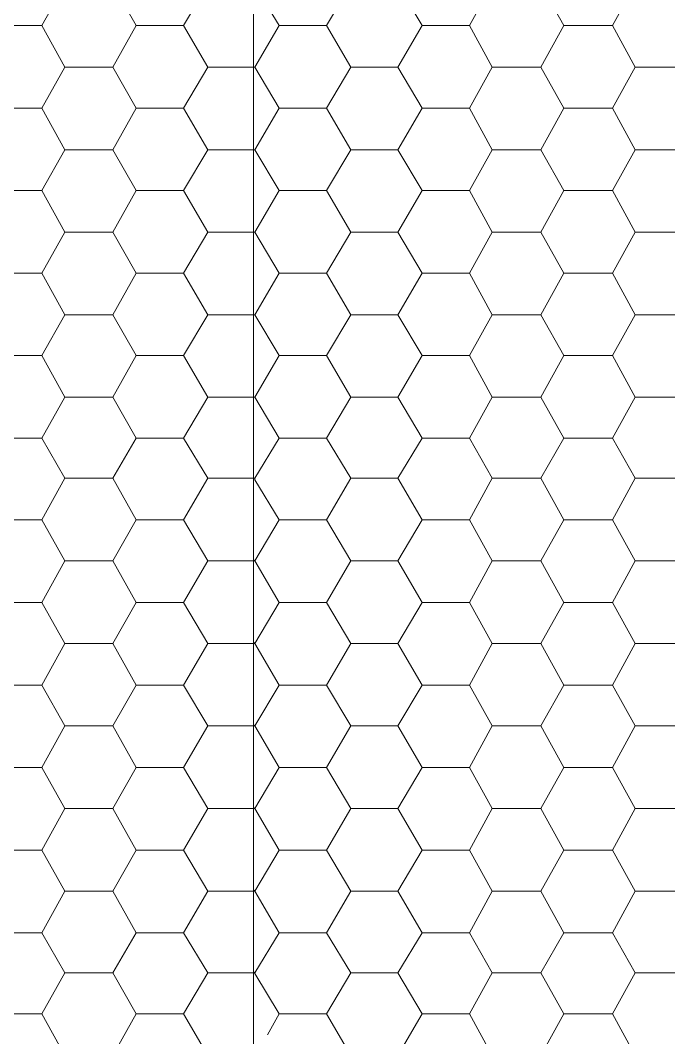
# Model space of a CAD drawing. Header units: millimetres. Extents: x 2928 to 3112, y 1220 to 1280.
# Drawn here: x 3055.42 to 3056.784, y 1269.431 to 1271.571 of the extents above; entities that cross this region are included whole.
import ezdxf

# ---------------------------------------------------------------- set-up
doc = ezdxf.new("R2010")
doc.units = ezdxf.units.MM

msp = doc.modelspace()

# ---------------------------------------------------------------- linework, layer by layer
at = {"color": 253, "linetype": 'Continuous', "lineweight": 5, "true_color": 0x9a9a9a}
msp.add_lwpolyline([(3055.91041, 1268.70214), (3055.91041, 1277.52782), (3056.53066, 1277.52782)], dxfattribs=at)
at = {"color": 9, "linetype": 'Continuous', "lineweight": 13, "true_color": 0xbababa}
for points in [[(3055.46549, 1271.56023), (3055.51346, 1271.64624), (3055.51346, 1271.64624)], [(3055.66397, 1271.56023), (3055.61435, 1271.64624), (3055.61435, 1271.64624)], [(3055.76321, 1271.56023), (3055.81448, 1271.64624), (3055.81448, 1271.64624)], [(3055.96499, 1271.56023), (3055.91372, 1271.64458), (3055.91372, 1271.64624)], [(3056.06423, 1271.56023), (3056.11551, 1271.64624), (3056.11551, 1271.64624)], [(3056.26602, 1271.56023), (3056.21475, 1271.64624), (3056.21475, 1271.64624)], [(3056.36526, 1271.56023), (3056.41323, 1271.64624), (3056.41323, 1271.64624)], [(3056.56374, 1271.56023), (3056.51577, 1271.64624), (3056.51577, 1271.64624)], [(3056.66629, 1271.56023), (3056.71425, 1271.64624), (3056.71425, 1271.64624)], [(3055.3646, 1271.56023), (3055.46549, 1271.56023), (3055.46549, 1271.56023)], [(3055.51346, 1271.47257), (3055.46549, 1271.56023), (3055.46549, 1271.56023)], [(3055.61435, 1271.47257), (3055.66397, 1271.56023), (3055.66397, 1271.56023)], [(3055.66397, 1271.56023), (3055.76321, 1271.56023), (3055.76321, 1271.56023)], [(3055.81448, 1271.47257), (3055.76321, 1271.56023), (3055.76321, 1271.56023)], [(3055.91372, 1271.47257), (3055.96499, 1271.56023), (3055.96499, 1271.56023)], [(3055.96499, 1271.56023), (3056.06423, 1271.56023), (3056.06423, 1271.56023)], [(3056.11551, 1271.47257), (3056.06423, 1271.56023), (3056.06423, 1271.56023)], [(3056.21475, 1271.47257), (3056.26602, 1271.56023), (3056.26602, 1271.56023)], [(3056.26602, 1271.56023), (3056.36526, 1271.56023), (3056.36526, 1271.56023)], [(3056.41323, 1271.47257), (3056.36526, 1271.56023), (3056.36526, 1271.56023)], [(3056.51577, 1271.47257), (3056.56374, 1271.56023), (3056.56374, 1271.56023)], [(3056.56374, 1271.56023), (3056.66629, 1271.56023), (3056.66629, 1271.56023)], [(3056.71425, 1271.47257), (3056.66629, 1271.56023), (3056.66629, 1271.56023)], [(3055.46549, 1271.38656), (3055.51346, 1271.47257), (3055.51346, 1271.47257)], [(3055.51346, 1271.47257), (3055.61435, 1271.47257), (3055.61435, 1271.47257)], [(3055.66397, 1271.38656), (3055.61435, 1271.47257), (3055.61435, 1271.47257)], [(3055.76321, 1271.38656), (3055.81448, 1271.47257), (3055.81448, 1271.47257)], [(3055.81448, 1271.47257), (3055.91372, 1271.47257), (3055.91372, 1271.47257)], [(3055.96499, 1271.38656), (3055.91372, 1271.47257), (3055.91372, 1271.47257)], [(3056.06423, 1271.38656), (3056.11551, 1271.47257), (3056.11551, 1271.47257)], [(3056.11551, 1271.47257), (3056.21475, 1271.47257), (3056.21475, 1271.47257)], [(3056.26602, 1271.38656), (3056.21475, 1271.47257), (3056.21475, 1271.47257)], [(3056.36526, 1271.38656), (3056.41323, 1271.47257), (3056.41323, 1271.47257)], [(3056.41323, 1271.47257), (3056.51577, 1271.47257), (3056.51577, 1271.47257)], [(3056.56374, 1271.38656), (3056.51577, 1271.47257), (3056.51577, 1271.47257)], [(3056.66629, 1271.38656), (3056.71425, 1271.47257), (3056.71425, 1271.47257)], [(3056.71425, 1271.47257), (3056.81349, 1271.47257), (3056.81349, 1271.47257)], [(3055.3646, 1271.38656), (3055.46549, 1271.38656), (3055.46549, 1271.38656)], [(3055.51346, 1271.2989), (3055.46549, 1271.38656), (3055.46549, 1271.38656)], [(3055.61435, 1271.2989), (3055.66397, 1271.38656), (3055.66397, 1271.38656)], [(3055.66397, 1271.38656), (3055.76321, 1271.38656), (3055.76321, 1271.38656)], [(3055.81448, 1271.2989), (3055.76321, 1271.38656), (3055.76321, 1271.38656)], [(3055.91372, 1271.2989), (3055.96499, 1271.38656), (3055.96499, 1271.38656)], [(3055.96499, 1271.38656), (3056.06423, 1271.38656), (3056.06423, 1271.38656)], [(3056.11551, 1271.2989), (3056.06423, 1271.38656), (3056.06423, 1271.38656)], [(3056.21475, 1271.2989), (3056.26602, 1271.38656), (3056.26602, 1271.38656)], [(3056.26602, 1271.38656), (3056.36526, 1271.38656), (3056.36526, 1271.38656)], [(3056.41323, 1271.2989), (3056.36526, 1271.38656), (3056.36526, 1271.38656)], [(3056.51577, 1271.2989), (3056.56374, 1271.38656), (3056.56374, 1271.38656)], [(3056.56374, 1271.38656), (3056.66629, 1271.38656), (3056.66629, 1271.38656)], [(3056.71425, 1271.2989), (3056.66629, 1271.38656), (3056.66629, 1271.38656)], [(3055.46549, 1271.21289), (3055.51346, 1271.2989), (3055.51346, 1271.2989)], [(3055.51346, 1271.2989), (3055.61435, 1271.2989), (3055.61435, 1271.2989)], [(3055.66397, 1271.21289), (3055.61435, 1271.2989), (3055.61435, 1271.2989)], [(3055.76321, 1271.21289), (3055.81448, 1271.2989), (3055.81448, 1271.2989)], [(3055.81448, 1271.2989), (3055.91372, 1271.2989), (3055.91372, 1271.2989)], [(3055.96499, 1271.21289), (3055.91372, 1271.2989), (3055.91372, 1271.2989)], [(3056.06423, 1271.21289), (3056.11551, 1271.2989), (3056.11551, 1271.2989)], [(3056.11551, 1271.2989), (3056.21475, 1271.2989), (3056.21475, 1271.2989)], [(3056.26602, 1271.21289), (3056.21475, 1271.2989), (3056.21475, 1271.2989)], [(3056.36526, 1271.21289), (3056.41323, 1271.2989), (3056.41323, 1271.2989)], [(3056.41323, 1271.2989), (3056.51577, 1271.2989), (3056.51577, 1271.2989)], [(3056.56374, 1271.21289), (3056.51577, 1271.2989), (3056.51577, 1271.2989)], [(3056.66629, 1271.21289), (3056.71425, 1271.2989), (3056.71425, 1271.2989)], [(3056.71425, 1271.2989), (3056.81349, 1271.2989), (3056.81349, 1271.2989)], [(3055.3646, 1271.21289), (3055.46549, 1271.21289), (3055.46549, 1271.21289)], [(3055.51346, 1271.12523), (3055.46549, 1271.21289), (3055.46549, 1271.21289)], [(3055.61435, 1271.12523), (3055.66397, 1271.21289), (3055.66397, 1271.21289)], [(3055.66397, 1271.21289), (3055.76321, 1271.21289), (3055.76321, 1271.21289)], [(3055.81448, 1271.12523), (3055.76321, 1271.21289), (3055.76321, 1271.21289)], [(3055.91372, 1271.12523), (3055.96499, 1271.21289), (3055.96499, 1271.21289)], [(3055.96499, 1271.21289), (3056.06423, 1271.21289), (3056.06423, 1271.21289)], [(3056.11551, 1271.12523), (3056.06423, 1271.21289), (3056.06423, 1271.21289)], [(3056.21475, 1271.12523), (3056.26602, 1271.21289), (3056.26602, 1271.21289)], [(3056.26602, 1271.21289), (3056.36526, 1271.21289), (3056.36526, 1271.21289)], [(3056.41323, 1271.12523), (3056.36526, 1271.21289), (3056.36526, 1271.21289)], [(3056.51577, 1271.12523), (3056.56374, 1271.21289), (3056.56374, 1271.21289)], [(3056.56374, 1271.21289), (3056.66629, 1271.21289), (3056.66629, 1271.21289)], [(3056.71425, 1271.12523), (3056.66629, 1271.21289), (3056.66629, 1271.21289)], [(3055.46549, 1271.03922), (3055.51346, 1271.12523), (3055.51346, 1271.12523)], [(3055.51346, 1271.12523), (3055.61435, 1271.12523), (3055.61435, 1271.12523)], [(3055.66397, 1271.03922), (3055.61435, 1271.12523), (3055.61435, 1271.12523)], [(3055.76321, 1271.03922), (3055.81448, 1271.12523), (3055.81448, 1271.12523)], [(3055.81448, 1271.12523), (3055.91372, 1271.12523), (3055.91372, 1271.12523)], [(3055.96499, 1271.03922), (3055.91372, 1271.12523), (3055.91372, 1271.12523)], [(3056.06423, 1271.03922), (3056.11551, 1271.12523), (3056.11551, 1271.12523)], [(3056.11551, 1271.12523), (3056.21475, 1271.12523), (3056.21475, 1271.12523)], [(3056.26602, 1271.03922), (3056.21475, 1271.12523), (3056.21475, 1271.12523)], [(3056.36526, 1271.03922), (3056.41323, 1271.12523), (3056.41323, 1271.12523)], [(3056.41323, 1271.12523), (3056.51577, 1271.12523), (3056.51577, 1271.12523)], [(3056.56374, 1271.03922), (3056.51577, 1271.12523), (3056.51577, 1271.12523)], [(3056.66629, 1271.03922), (3056.71425, 1271.12523), (3056.71425, 1271.12523)], [(3056.71425, 1271.12523), (3056.81349, 1271.12523), (3056.81349, 1271.12523)], [(3055.3646, 1271.03922), (3055.46549, 1271.03922), (3055.46549, 1271.03922)], [(3055.51346, 1270.95156), (3055.46549, 1271.03922), (3055.46549, 1271.03922)], [(3055.61435, 1270.95156), (3055.66397, 1271.03922), (3055.66397, 1271.03922)], [(3055.66397, 1271.03922), (3055.76321, 1271.03922), (3055.76321, 1271.03922)], [(3055.81448, 1270.95156), (3055.76321, 1271.03922), (3055.76321, 1271.03922)], [(3055.91372, 1270.95156), (3055.96499, 1271.03922), (3055.96499, 1271.03922)], [(3055.96499, 1271.03922), (3056.06423, 1271.03922), (3056.06423, 1271.03922)], [(3056.11551, 1270.95156), (3056.06423, 1271.03922), (3056.06423, 1271.03922)], [(3056.21475, 1270.95156), (3056.26602, 1271.03922), (3056.26602, 1271.03922)], [(3056.26602, 1271.03922), (3056.36526, 1271.03922), (3056.36526, 1271.03922)], [(3056.41323, 1270.95156), (3056.36526, 1271.03922), (3056.36526, 1271.03922)], [(3056.51577, 1270.95156), (3056.56374, 1271.03922), (3056.56374, 1271.03922)], [(3056.56374, 1271.03922), (3056.66629, 1271.03922), (3056.66629, 1271.03922)], [(3056.71425, 1270.95156), (3056.66629, 1271.03922), (3056.66629, 1271.03922)], [(3055.46549, 1270.86556), (3055.51346, 1270.95156), (3055.51346, 1270.95156)], [(3055.51346, 1270.95156), (3055.61435, 1270.95156), (3055.61435, 1270.95156)], [(3055.66397, 1270.86556), (3055.61435, 1270.95156), (3055.61435, 1270.95156)], [(3055.76321, 1270.86556), (3055.81448, 1270.95156), (3055.81448, 1270.95156)], [(3055.81448, 1270.95156), (3055.91372, 1270.95156), (3055.91372, 1270.95156)], [(3055.96499, 1270.86556), (3055.91372, 1270.95156), (3055.91372, 1270.95156)], [(3056.06423, 1270.86556), (3056.11551, 1270.95156), (3056.11551, 1270.95156)], [(3056.11551, 1270.95156), (3056.21475, 1270.95156), (3056.21475, 1270.95156)], [(3056.26602, 1270.86556), (3056.21475, 1270.95156), (3056.21475, 1270.95156)], [(3056.36526, 1270.86556), (3056.41323, 1270.95156), (3056.41323, 1270.95156)], [(3056.41323, 1270.95156), (3056.51577, 1270.95156), (3056.51577, 1270.95156)], [(3056.56374, 1270.86556), (3056.51577, 1270.95156), (3056.51577, 1270.95156)], [(3056.66629, 1270.86556), (3056.71425, 1270.95156), (3056.71425, 1270.95156)], [(3056.71425, 1270.95156), (3056.81349, 1270.95156), (3056.81349, 1270.95156)], [(3055.3646, 1270.86556), (3055.46549, 1270.86556), (3055.46549, 1270.86556)], [(3055.51346, 1270.77789), (3055.46549, 1270.86556), (3055.46549, 1270.86556)], [(3055.61435, 1270.77789), (3055.66397, 1270.86556), (3055.66397, 1270.86556)], [(3055.66397, 1270.86556), (3055.76321, 1270.86556), (3055.76321, 1270.86556)], [(3055.81448, 1270.77789), (3055.76321, 1270.86556), (3055.76321, 1270.86556)], [(3055.91372, 1270.77789), (3055.96499, 1270.86556), (3055.96499, 1270.86556)], [(3055.96499, 1270.86556), (3056.06423, 1270.86556), (3056.06423, 1270.86556)], [(3056.11551, 1270.77789), (3056.06423, 1270.86556), (3056.06423, 1270.86556)], [(3056.21475, 1270.77789), (3056.26602, 1270.86556), (3056.26602, 1270.86556)], [(3056.26602, 1270.86556), (3056.36526, 1270.86556), (3056.36526, 1270.86556)], [(3056.41323, 1270.77789), (3056.36526, 1270.86556), (3056.36526, 1270.86556)], [(3056.51577, 1270.77789), (3056.56374, 1270.86556), (3056.56374, 1270.86556)], [(3056.56374, 1270.86556), (3056.66629, 1270.86556), (3056.66629, 1270.86556)], [(3056.71425, 1270.77789), (3056.66629, 1270.86556), (3056.66629, 1270.86556)], [(3055.46549, 1270.69189), (3055.51346, 1270.77789), (3055.51346, 1270.77789)], [(3055.51346, 1270.77789), (3055.61435, 1270.77789), (3055.61435, 1270.77789)], [(3055.66397, 1270.69189), (3055.61435, 1270.77789), (3055.61435, 1270.77789)], [(3055.76321, 1270.69189), (3055.81448, 1270.77789), (3055.81448, 1270.77789)], [(3055.81448, 1270.77789), (3055.91372, 1270.77789), (3055.91372, 1270.77789)], [(3055.96499, 1270.69189), (3055.91372, 1270.77789), (3055.91372, 1270.77789)], [(3056.06423, 1270.69189), (3056.11551, 1270.77789), (3056.11551, 1270.77789)], [(3056.11551, 1270.77789), (3056.21475, 1270.77789), (3056.21475, 1270.77789)], [(3056.26602, 1270.69189), (3056.21475, 1270.77789), (3056.21475, 1270.77789)], [(3056.36526, 1270.69189), (3056.41323, 1270.77789), (3056.41323, 1270.77789)], [(3056.41323, 1270.77789), (3056.51577, 1270.77789), (3056.51577, 1270.77789)], [(3056.56374, 1270.69189), (3056.51577, 1270.77789), (3056.51577, 1270.77789)], [(3056.66629, 1270.69189), (3056.71425, 1270.77789), (3056.71425, 1270.77789)], [(3056.71425, 1270.77789), (3056.81349, 1270.77789), (3056.81349, 1270.77789)], [(3055.3646, 1270.69189), (3055.46549, 1270.69189), (3055.46549, 1270.69189)], [(3055.51346, 1270.60753), (3055.46549, 1270.69189), (3055.46549, 1270.69189)], [(3055.61435, 1270.60753), (3055.66397, 1270.69189), (3055.66397, 1270.69189)], [(3055.66397, 1270.69189), (3055.76321, 1270.69189), (3055.76321, 1270.69189)], [(3055.81448, 1270.60753), (3055.76321, 1270.69189), (3055.76321, 1270.69189)], [(3055.91372, 1270.60753), (3055.96499, 1270.69189), (3055.96499, 1270.69189)], [(3055.96499, 1270.69189), (3056.06423, 1270.69189), (3056.06423, 1270.69189)], [(3056.11551, 1270.60753), (3056.06423, 1270.69189), (3056.06423, 1270.69189)], [(3056.21475, 1270.60753), (3056.26602, 1270.69189), (3056.26602, 1270.69189)], [(3056.26602, 1270.69189), (3056.36526, 1270.69189), (3056.36526, 1270.69189)], [(3056.41323, 1270.60753), (3056.36526, 1270.69189), (3056.36526, 1270.69189)], [(3056.51577, 1270.60753), (3056.56374, 1270.69189), (3056.56374, 1270.69189)], [(3056.56374, 1270.69189), (3056.66629, 1270.69189), (3056.66629, 1270.69189)], [(3056.71425, 1270.60753), (3056.66629, 1270.69189), (3056.66629, 1270.69189)], [(3055.46549, 1270.51987), (3055.51346, 1270.60753), (3055.51346, 1270.60753)], [(3055.51346, 1270.60753), (3055.61435, 1270.60753), (3055.61435, 1270.60753)], [(3055.66397, 1270.51987), (3055.61435, 1270.60753), (3055.61435, 1270.60753)], [(3055.76321, 1270.51987), (3055.81448, 1270.60753), (3055.81448, 1270.60753)], [(3055.81448, 1270.60753), (3055.91372, 1270.60753), (3055.91372, 1270.60753)], [(3055.96499, 1270.51987), (3055.91372, 1270.60423), (3055.91372, 1270.60753)], [(3056.06423, 1270.51987), (3056.11551, 1270.60753), (3056.11551, 1270.60753)], [(3056.11551, 1270.60753), (3056.21475, 1270.60753), (3056.21475, 1270.60753)], [(3056.26602, 1270.51987), (3056.21475, 1270.60753), (3056.21475, 1270.60753)], [(3056.36526, 1270.51987), (3056.41323, 1270.60753), (3056.41323, 1270.60753)], [(3056.41323, 1270.60753), (3056.51577, 1270.60753), (3056.51577, 1270.60753)], [(3056.56374, 1270.51987), (3056.51577, 1270.60753), (3056.51577, 1270.60753)], [(3056.66629, 1270.51987), (3056.71425, 1270.60753), (3056.71425, 1270.60753)], [(3056.71425, 1270.60753), (3056.81349, 1270.60753), (3056.81349, 1270.60753)], [(3055.3646, 1270.51987), (3055.46549, 1270.51987), (3055.46549, 1270.51987)], [(3055.51346, 1270.43387), (3055.46549, 1270.51987), (3055.46549, 1270.51987)], [(3055.61435, 1270.43387), (3055.66397, 1270.51987), (3055.66397, 1270.51987)], [(3055.66397, 1270.51987), (3055.76321, 1270.51987), (3055.76321, 1270.51987)], [(3055.81448, 1270.43387), (3055.76321, 1270.51987), (3055.76321, 1270.51987)], [(3055.91372, 1270.43387), (3055.96499, 1270.51987), (3055.96499, 1270.51987)], [(3055.96499, 1270.51987), (3056.06423, 1270.51987), (3056.06423, 1270.51987)], [(3056.11551, 1270.43387), (3056.06423, 1270.51987), (3056.06423, 1270.51987)], [(3056.21475, 1270.43387), (3056.26602, 1270.51987), (3056.26602, 1270.51987)], [(3056.26602, 1270.51987), (3056.36526, 1270.51987), (3056.36526, 1270.51987)], [(3056.41323, 1270.43387), (3056.36526, 1270.51987), (3056.36526, 1270.51987)], [(3056.51577, 1270.43387), (3056.56374, 1270.51987), (3056.56374, 1270.51987)], [(3056.56374, 1270.51987), (3056.66629, 1270.51987), (3056.66629, 1270.51987)], [(3056.71425, 1270.43387), (3056.66629, 1270.51987), (3056.66629, 1270.51987)], [(3055.46549, 1270.3462), (3055.51346, 1270.43387), (3055.51346, 1270.43387)], [(3055.51346, 1270.43387), (3055.61435, 1270.43387), (3055.61435, 1270.43387)], [(3055.66397, 1270.3462), (3055.61435, 1270.43387), (3055.61435, 1270.43387)], [(3055.76321, 1270.3462), (3055.81448, 1270.43387), (3055.81448, 1270.43387)], [(3055.81448, 1270.43387), (3055.91372, 1270.43387), (3055.91372, 1270.43387)], [(3055.91372, 1270.43387), (3055.91207, 1270.43552), (3055.91207, 1270.43552)], [(3055.96499, 1270.3462), (3055.91372, 1270.43387), (3055.91372, 1270.43387)], [(3056.06423, 1270.3462), (3056.11551, 1270.43387), (3056.11551, 1270.43387)], [(3056.11551, 1270.43387), (3056.21475, 1270.43387), (3056.21475, 1270.43387)], [(3056.26602, 1270.3462), (3056.21475, 1270.43387), (3056.21475, 1270.43387)], [(3056.36526, 1270.3462), (3056.41323, 1270.43387), (3056.41323, 1270.43387)], [(3056.41323, 1270.43387), (3056.51577, 1270.43387), (3056.51577, 1270.43387)], [(3056.56374, 1270.3462), (3056.51577, 1270.43387), (3056.51577, 1270.43387)], [(3056.66629, 1270.3462), (3056.71425, 1270.43387), (3056.71425, 1270.43387)], [(3056.71425, 1270.43387), (3056.81349, 1270.43387), (3056.81349, 1270.43387)], [(3055.3646, 1270.3462), (3055.46549, 1270.3462), (3055.46549, 1270.3462)], [(3055.51346, 1270.2602), (3055.46549, 1270.3462), (3055.46549, 1270.3462)], [(3055.61435, 1270.2602), (3055.66397, 1270.3462), (3055.66397, 1270.3462)], [(3055.66397, 1270.3462), (3055.76321, 1270.3462), (3055.76321, 1270.3462)], [(3055.81448, 1270.2602), (3055.76321, 1270.3462), (3055.76321, 1270.3462)], [(3055.91372, 1270.2602), (3055.96499, 1270.3462), (3055.96499, 1270.3462)], [(3055.96499, 1270.3462), (3056.06423, 1270.3462), (3056.06423, 1270.3462)], [(3056.11551, 1270.2602), (3056.06423, 1270.3462), (3056.06423, 1270.3462)], [(3056.21475, 1270.2602), (3056.26602, 1270.3462), (3056.26602, 1270.3462)], [(3056.26602, 1270.3462), (3056.36526, 1270.3462), (3056.36526, 1270.3462)], [(3056.41323, 1270.2602), (3056.36526, 1270.3462), (3056.36526, 1270.3462)], [(3056.51577, 1270.2602), (3056.56374, 1270.3462), (3056.56374, 1270.3462)], [(3056.56374, 1270.3462), (3056.66629, 1270.3462), (3056.66629, 1270.3462)], [(3056.71425, 1270.2602), (3056.66629, 1270.3462), (3056.66629, 1270.3462)], [(3055.46549, 1270.17253), (3055.51346, 1270.2602), (3055.51346, 1270.2602)], [(3055.51346, 1270.2602), (3055.61435, 1270.2602), (3055.61435, 1270.2602)], [(3055.66397, 1270.17253), (3055.61435, 1270.2602), (3055.61435, 1270.2602)], [(3055.76321, 1270.17253), (3055.81448, 1270.2602), (3055.81448, 1270.2602)], [(3055.81448, 1270.2602), (3055.91372, 1270.2602), (3055.91372, 1270.2602)], [(3055.91372, 1270.2602), (3055.91207, 1270.26185), (3055.91207, 1270.26185)], [(3055.96499, 1270.17253), (3055.91372, 1270.2602), (3055.91372, 1270.2602)], [(3056.06423, 1270.17253), (3056.11551, 1270.2602), (3056.11551, 1270.2602)], [(3056.11551, 1270.2602), (3056.21475, 1270.2602), (3056.21475, 1270.2602)], [(3056.26602, 1270.17253), (3056.21475, 1270.2602), (3056.21475, 1270.2602)], [(3056.36526, 1270.17253), (3056.41323, 1270.2602), (3056.41323, 1270.2602)], [(3056.41323, 1270.2602), (3056.51577, 1270.2602), (3056.51577, 1270.2602)], [(3056.56374, 1270.17253), (3056.51577, 1270.2602), (3056.51577, 1270.2602)], [(3056.66629, 1270.17253), (3056.71425, 1270.2602), (3056.71425, 1270.2602)], [(3056.71425, 1270.2602), (3056.81349, 1270.2602), (3056.81349, 1270.2602)], [(3055.3646, 1270.17253), (3055.46549, 1270.17253), (3055.46549, 1270.17253)], [(3055.51346, 1270.08653), (3055.46549, 1270.17253), (3055.46549, 1270.17253)], [(3055.61435, 1270.08653), (3055.66397, 1270.17253), (3055.66397, 1270.17253)], [(3055.66397, 1270.17253), (3055.76321, 1270.17253), (3055.76321, 1270.17253)], [(3055.81448, 1270.08653), (3055.76321, 1270.17253), (3055.76321, 1270.17253)], [(3055.91372, 1270.08653), (3055.96499, 1270.17253), (3055.96499, 1270.17253)], [(3055.96499, 1270.17253), (3056.06423, 1270.17253), (3056.06423, 1270.17253)], [(3056.11551, 1270.08653), (3056.06423, 1270.17253), (3056.06423, 1270.17253)], [(3056.21475, 1270.08653), (3056.26602, 1270.17253), (3056.26602, 1270.17253)], [(3056.26602, 1270.17253), (3056.36526, 1270.17253), (3056.36526, 1270.17253)], [(3056.41323, 1270.08653), (3056.36526, 1270.17253), (3056.36526, 1270.17253)], [(3056.51577, 1270.08653), (3056.56374, 1270.17253), (3056.56374, 1270.17253)], [(3056.56374, 1270.17253), (3056.66629, 1270.17253), (3056.66629, 1270.17253)], [(3056.71425, 1270.08653), (3056.66629, 1270.17253), (3056.66629, 1270.17253)], [(3055.46549, 1269.99887), (3055.51346, 1270.08653), (3055.51346, 1270.08653)], [(3055.51346, 1270.08653), (3055.61435, 1270.08653), (3055.61435, 1270.08653)], [(3055.66397, 1269.99887), (3055.61435, 1270.08653), (3055.61435, 1270.08653)], [(3055.76321, 1269.99887), (3055.81448, 1270.08653), (3055.81448, 1270.08653)], [(3055.81448, 1270.08653), (3055.91372, 1270.08653), (3055.91372, 1270.08653)], [(3055.91372, 1270.08653), (3055.91207, 1270.08818), (3055.91207, 1270.08818)], [(3055.96499, 1269.99887), (3055.91372, 1270.08653), (3055.91372, 1270.08653)], [(3056.06423, 1269.99887), (3056.11551, 1270.08653), (3056.11551, 1270.08653)], [(3056.11551, 1270.08653), (3056.21475, 1270.08653), (3056.21475, 1270.08653)], [(3056.26602, 1269.99887), (3056.21475, 1270.08653), (3056.21475, 1270.08653)], [(3056.36526, 1269.99887), (3056.41323, 1270.08653), (3056.41323, 1270.08653)], [(3056.41323, 1270.08653), (3056.51577, 1270.08653), (3056.51577, 1270.08653)], [(3056.56374, 1269.99887), (3056.51577, 1270.08653), (3056.51577, 1270.08653)], [(3056.66629, 1269.99887), (3056.71425, 1270.08653), (3056.71425, 1270.08653)], [(3056.71425, 1270.08653), (3056.81349, 1270.08653), (3056.81349, 1270.08653)], [(3055.3646, 1269.99887), (3055.46549, 1269.99887), (3055.46549, 1269.99887)], [(3055.51346, 1269.91286), (3055.46549, 1269.99887), (3055.46549, 1269.99887)], [(3055.61435, 1269.91286), (3055.66397, 1269.99887), (3055.66397, 1269.99887)], [(3055.66397, 1269.99887), (3055.76321, 1269.99887), (3055.76321, 1269.99887)], [(3055.81448, 1269.91286), (3055.76321, 1269.99887), (3055.76321, 1269.99887)], [(3055.91372, 1269.91286), (3055.96499, 1269.99887), (3055.96499, 1269.99887)], [(3055.96499, 1269.99887), (3056.06423, 1269.99887), (3056.06423, 1269.99887)], [(3056.11551, 1269.91286), (3056.06423, 1269.99887), (3056.06423, 1269.99887)], [(3056.21475, 1269.91286), (3056.26602, 1269.99887), (3056.26602, 1269.99887)], [(3056.26602, 1269.99887), (3056.36526, 1269.99887), (3056.36526, 1269.99887)], [(3056.41323, 1269.91286), (3056.36526, 1269.99887), (3056.36526, 1269.99887)], [(3056.51577, 1269.91286), (3056.56374, 1269.99887), (3056.56374, 1269.99887)], [(3056.56374, 1269.99887), (3056.66629, 1269.99887), (3056.66629, 1269.99887)], [(3056.71425, 1269.91286), (3056.66629, 1269.99887), (3056.66629, 1269.99887)], [(3055.46549, 1269.8252), (3055.51346, 1269.91286), (3055.51346, 1269.91286)], [(3055.51346, 1269.91286), (3055.61435, 1269.91286), (3055.61435, 1269.91286)], [(3055.66397, 1269.8252), (3055.61435, 1269.91286), (3055.61435, 1269.91286)], [(3055.76321, 1269.8252), (3055.81448, 1269.91286), (3055.81448, 1269.91286)], [(3055.81448, 1269.91286), (3055.91372, 1269.91286), (3055.91372, 1269.91286)], [(3055.91372, 1269.91286), (3055.91207, 1269.91451), (3055.91207, 1269.91451)], [(3055.96499, 1269.8252), (3055.91372, 1269.91286), (3055.91372, 1269.91286)], [(3056.06423, 1269.8252), (3056.11551, 1269.91286), (3056.11551, 1269.91286)], [(3056.11551, 1269.91286), (3056.21475, 1269.91286), (3056.21475, 1269.91286)], [(3056.26602, 1269.8252), (3056.21475, 1269.91286), (3056.21475, 1269.91286)], [(3056.36526, 1269.8252), (3056.41323, 1269.91286), (3056.41323, 1269.91286)], [(3056.41323, 1269.91286), (3056.51577, 1269.91286), (3056.51577, 1269.91286)], [(3056.56374, 1269.8252), (3056.51577, 1269.91286), (3056.51577, 1269.91286)], [(3056.66629, 1269.8252), (3056.71425, 1269.91286), (3056.71425, 1269.91286)], [(3056.71425, 1269.91286), (3056.81349, 1269.91286), (3056.81349, 1269.91286)], [(3055.3646, 1269.8252), (3055.46549, 1269.8252), (3055.46549, 1269.8252)], [(3055.51346, 1269.73919), (3055.46549, 1269.8252), (3055.46549, 1269.8252)], [(3055.61435, 1269.73919), (3055.66397, 1269.8252), (3055.66397, 1269.8252)], [(3055.66397, 1269.8252), (3055.76321, 1269.8252), (3055.76321, 1269.8252)], [(3055.81448, 1269.73919), (3055.76321, 1269.8252), (3055.76321, 1269.8252)], [(3055.91372, 1269.73919), (3055.96499, 1269.8252), (3055.96499, 1269.8252)], [(3055.96499, 1269.8252), (3056.06423, 1269.8252), (3056.06423, 1269.8252)], [(3056.11551, 1269.73919), (3056.06423, 1269.8252), (3056.06423, 1269.8252)], [(3056.21475, 1269.73919), (3056.26602, 1269.8252), (3056.26602, 1269.8252)], [(3056.26602, 1269.8252), (3056.36526, 1269.8252), (3056.36526, 1269.8252)], [(3056.41323, 1269.73919), (3056.36526, 1269.8252), (3056.36526, 1269.8252)], [(3056.51577, 1269.73919), (3056.56374, 1269.8252), (3056.56374, 1269.8252)], [(3056.56374, 1269.8252), (3056.66629, 1269.8252), (3056.66629, 1269.8252)], [(3056.71425, 1269.73919), (3056.66629, 1269.8252), (3056.66629, 1269.8252)], [(3055.46549, 1269.65153), (3055.51346, 1269.73919), (3055.51346, 1269.73919)], [(3055.51346, 1269.73919), (3055.61435, 1269.73919), (3055.61435, 1269.73919)], [(3055.66397, 1269.65153), (3055.61435, 1269.73919), (3055.61435, 1269.73919)], [(3055.76321, 1269.65153), (3055.81448, 1269.73919), (3055.81448, 1269.73919)], [(3055.81448, 1269.73919), (3055.91372, 1269.73919), (3055.91372, 1269.73919)], [(3055.91372, 1269.73919), (3055.91207, 1269.74084), (3055.91207, 1269.74084)], [(3055.96499, 1269.65153), (3055.91372, 1269.73919), (3055.91372, 1269.73919)], [(3056.06423, 1269.65153), (3056.11551, 1269.73919), (3056.11551, 1269.73919)], [(3056.11551, 1269.73919), (3056.21475, 1269.73919), (3056.21475, 1269.73919)], [(3056.26602, 1269.65153), (3056.21475, 1269.73919), (3056.21475, 1269.73919)], [(3056.36526, 1269.65153), (3056.41323, 1269.73919), (3056.41323, 1269.73919)], [(3056.41323, 1269.73919), (3056.51577, 1269.73919), (3056.51577, 1269.73919)], [(3056.56374, 1269.65153), (3056.51577, 1269.73919), (3056.51577, 1269.73919)], [(3056.66629, 1269.65153), (3056.71425, 1269.73919), (3056.71425, 1269.73919)], [(3056.71425, 1269.73919), (3056.81349, 1269.73919), (3056.81349, 1269.73919)], [(3055.3646, 1269.65153), (3055.46549, 1269.65153), (3055.46549, 1269.65153)], [(3055.51346, 1269.56718), (3055.46549, 1269.65153), (3055.46549, 1269.65153)], [(3055.61435, 1269.56718), (3055.66397, 1269.65153), (3055.66397, 1269.65153)], [(3055.66397, 1269.65153), (3055.76321, 1269.65153), (3055.76321, 1269.65153)], [(3055.81448, 1269.56718), (3055.76321, 1269.65153), (3055.76321, 1269.65153)], [(3055.91372, 1269.56718), (3055.96499, 1269.65153), (3055.96499, 1269.65153)], [(3055.96499, 1269.65153), (3056.06423, 1269.65153), (3056.06423, 1269.65153)], [(3056.11551, 1269.56718), (3056.06423, 1269.65153), (3056.06423, 1269.65153)], [(3056.21475, 1269.56718), (3056.26602, 1269.65153), (3056.26602, 1269.65153)], [(3056.26602, 1269.65153), (3056.36526, 1269.65153), (3056.36526, 1269.65153)], [(3056.41323, 1269.56718), (3056.36526, 1269.65153), (3056.36526, 1269.65153)], [(3056.51577, 1269.56718), (3056.56374, 1269.65153), (3056.56374, 1269.65153)], [(3056.56374, 1269.65153), (3056.66629, 1269.65153), (3056.66629, 1269.65153)], [(3056.71425, 1269.56718), (3056.66629, 1269.65153), (3056.66629, 1269.65153)], [(3055.46549, 1269.48117), (3055.51346, 1269.56718), (3055.51346, 1269.56718)], [(3055.51346, 1269.56718), (3055.61435, 1269.56718), (3055.61435, 1269.56718)], [(3055.66397, 1269.48117), (3055.61435, 1269.56718), (3055.61435, 1269.56718)], [(3055.76321, 1269.48117), (3055.81448, 1269.56718), (3055.81448, 1269.56718)], [(3055.81448, 1269.56718), (3055.91372, 1269.56718), (3055.91372, 1269.56718)], [(3055.91372, 1269.56718), (3055.91207, 1269.56883), (3055.91207, 1269.56883)], [(3055.96499, 1269.48117), (3055.91372, 1269.56552), (3055.91372, 1269.56718)], [(3056.06423, 1269.48117), (3056.11551, 1269.56718), (3056.11551, 1269.56718)], [(3056.11551, 1269.56718), (3056.21475, 1269.56718), (3056.21475, 1269.56718)], [(3056.26602, 1269.48117), (3056.21475, 1269.56718), (3056.21475, 1269.56718)], [(3056.36526, 1269.48117), (3056.41323, 1269.56718), (3056.41323, 1269.56718)], [(3056.41323, 1269.56718), (3056.51577, 1269.56718), (3056.51577, 1269.56718)], [(3056.56374, 1269.48117), (3056.51577, 1269.56718), (3056.51577, 1269.56718)], [(3056.66629, 1269.48117), (3056.71425, 1269.56718), (3056.71425, 1269.56718)], [(3056.71425, 1269.56718), (3056.81349, 1269.56718), (3056.81349, 1269.56718)], [(3055.3646, 1269.48117), (3055.46549, 1269.48117), (3055.46549, 1269.48117)], [(3055.51346, 1269.39351), (3055.46549, 1269.48117), (3055.46549, 1269.48117)], [(3055.61435, 1269.39351), (3055.66397, 1269.48117), (3055.66397, 1269.48117)], [(3055.66397, 1269.48117), (3055.76321, 1269.48117), (3055.76321, 1269.48117)], [(3055.81448, 1269.39351), (3055.76321, 1269.48117), (3055.76321, 1269.48117)], [(3055.94018, 1269.43651), (3055.96499, 1269.48117), (3055.96499, 1269.48117)], [(3055.96499, 1269.48117), (3056.06423, 1269.48117), (3056.06423, 1269.48117)], [(3056.11551, 1269.39351), (3056.06423, 1269.48117), (3056.06423, 1269.48117)], [(3056.21475, 1269.39351), (3056.26602, 1269.48117), (3056.26602, 1269.48117)], [(3056.26602, 1269.48117), (3056.36526, 1269.48117), (3056.36526, 1269.48117)], [(3056.41323, 1269.39351), (3056.36526, 1269.48117), (3056.36526, 1269.48117)], [(3056.51577, 1269.39351), (3056.56374, 1269.48117), (3056.56374, 1269.48117)], [(3056.56374, 1269.48117), (3056.66629, 1269.48117), (3056.66629, 1269.48117)], [(3056.71425, 1269.39351), (3056.66629, 1269.48117), (3056.66629, 1269.48117)]]:
    msp.add_lwpolyline(points, dxfattribs=at)

doc.saveas('drawing.dxf')
